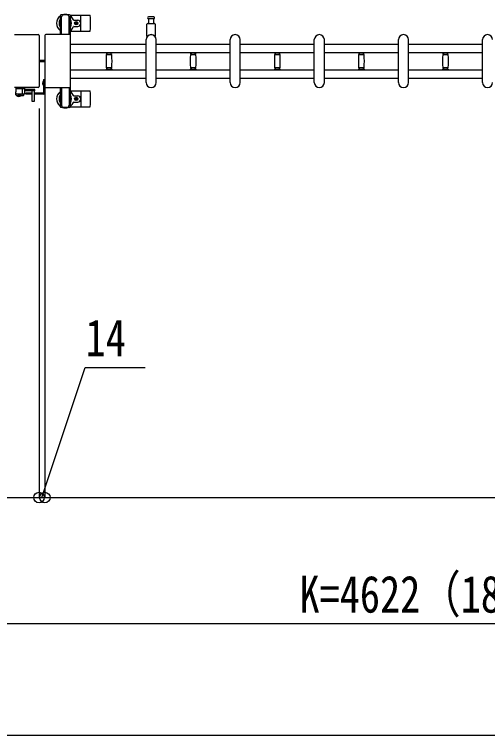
# Model space of a CAD drawing. Units: millimetres, scale not verified. Extents: x -16820 to 16820, y -11880 to 11880.
# Drawn here: x -6283 to -5158, y 7815 to 9530 of the extents above; entities that cross this region are included whole.
import ezdxf
from ezdxf.enums import TextEntityAlignment as Align

# ---------------------------------------------------------------- set-up
doc = ezdxf.new("R2010")
doc.units = ezdxf.units.MM
doc.header["$LTSCALE"] = 50
for name, color, linetype in [('0-3_YKK_13', 4, 'Continuous'), ('0-4_YKK_A1', 4, 'Continuous'), ('0-5_YKK_D', 6, 'Continuous')]:
    doc.layers.add(name, color=color, linetype=linetype)
doc.styles.add('ＭＳ ゴシック', font='')
doc.styles.get('ＭＳ ゴシック').set_extended_font_data('MS Gothic')

msp = doc.modelspace()

# ---------------------------------------------------------------- linework, layer by layer
at = {"layer": '0-3_YKK_13'}
for p, q in [((-6172.72, 9520.71), (-6171.92, 9520.71)), ((-6172.72, 9510.19), (-6172.72, 9520.71)), ((-6151.62, 9529.01), (-6172.22, 9529.01)), ((-6171.92, 9507.21), (-6171.92, 9524.21)), ((-6170.92, 9482.01), (-6170.92, 9524.01)), ((-6152.92, 9524.21), (-6149.62, 9524.21)), ((-6152.92, 9482.01), (-6152.92, 9524.01)), ((-6151.92, 9507.21), (-6151.92, 9524.21)), ((-6151.12, 9520.71), (-6151.92, 9520.71)), ((-6151.12, 9510.19), (-6151.12, 9520.71)), ((-6149.89, 9528.01), (-6103.82, 9528.01)), ((-6149.62, 9524.21), (-6149.62, 9527.01)), ((-6124.92, 9492.01), (-6124.92, 9526.01)), ((-5964.17, 9520.01), (-5951.67, 9520.01)), ((-5963.42, 9508.51), (-5963.42, 9520.01)), ((-5952.42, 9520.01), (-5952.42, 9508.51)), ((-6171.12, 9504.21), (-6172.72, 9510.19)), ((-6171.12, 9504.21), (-6170.92, 9504.21)), ((-6152.72, 9504.21), (-6152.92, 9504.21)), ((-6152.72, 9504.21), (-6151.12, 9510.19)), ((-6141.63, 9516.51), (-6132.42, 9516.51)), ((-6141.63, 9501.51), (-6132.42, 9501.51)), ((-6137.24, 9509.45), (-6138.12, 9509.45)), ((-6134.6, 9508.57), (-6133.72, 9508.57)), ((-5967.92, 9478.68), (-5967.92, 9506.51)), ((-5965.92, 9508.51), (-5949.92, 9508.51)), ((-5947.92, 9506.51), (-5947.92, 9478.68)), ((-6149.92, 9490.01), (-6103.82, 9490.01)), ((-6282.92, 9482.01), (-6226.42, 9482.01)), ((-6282.92, 9482.01), (-6282.92, 9482.01)), ((-6226.42, 9482.01), (-6226.42, 9482.01)), ((-6223.92, 9479.51), (-6223.92, 9358.5)), ((-6223.92, 9479.51), (-6223.92, 9479.51)), ((-6210.92, 9479.51), (-6210.92, 9358.5)), ((-6210.92, 9479.51), (-6210.92, 9479.51)), ((-6151.92, 9482.01), (-6208.42, 9482.01)), ((-6208.42, 9482.01), (-6208.42, 9482.01)), ((-6151.92, 9482.01), (-6151.92, 9482.01)), ((-6149.42, 9358.5), (-6149.42, 9479.51)), ((-6149.42, 9479.51), (-6149.42, 9479.51)), ((-5969.92, 9368.01), (-5969.92, 9470.01)), ((-5945.92, 9368.01), (-5945.92, 9470.01)), ((-5769.92, 9368.01), (-5769.92, 9470.01)), ((-5745.92, 9368.01), (-5745.92, 9470.01)), ((-5569.92, 9368.01), (-5569.92, 9470.01)), ((-5545.92, 9368.01), (-5545.92, 9470.01)), ((-5369.92, 9368.01), (-5369.92, 9470.01)), ((-5345.92, 9368.01), (-5345.92, 9470.01)), ((-5169.92, 9368.01), (-5169.92, 9470.01)), ((-6064.92, 9439.61), (-6064.92, 9438.31)), ((-6064.92, 9439.61), (-6057.92, 9439.61)), ((-6057.92, 9438.01), (-6064.62, 9438.01)), ((-6064.14, 9435.01), (-6051.7, 9435.01)), ((-6062.92, 9438.01), (-6062.92, 9435.01)), ((-6057.92, 9439.61), (-6050.92, 9439.61)), ((-6051.22, 9438.01), (-6057.92, 9438.01)), ((-6052.92, 9435.01), (-6052.92, 9438.01)), ((-6050.92, 9438.31), (-6050.92, 9439.61)), ((-5864.92, 9439.61), (-5864.92, 9438.31)), ((-5864.92, 9439.61), (-5857.92, 9439.61)), ((-5857.92, 9438.01), (-5864.62, 9438.01)), ((-5864.14, 9435.01), (-5851.7, 9435.01)), ((-5862.92, 9438.01), (-5862.92, 9435.01)), ((-5857.92, 9439.61), (-5850.92, 9439.61)), ((-5851.22, 9438.01), (-5857.92, 9438.01)), ((-5852.92, 9435.01), (-5852.92, 9438.01)), ((-5850.92, 9438.31), (-5850.92, 9439.61)), ((-5664.92, 9439.61), (-5664.92, 9438.31)), ((-5664.92, 9439.61), (-5657.92, 9439.61)), ((-5657.92, 9438.01), (-5664.62, 9438.01)), ((-5664.14, 9435.01), (-5651.7, 9435.01)), ((-5662.92, 9438.01), (-5662.92, 9435.01)), ((-5657.92, 9439.61), (-5650.92, 9439.61)), ((-5651.22, 9438.01), (-5657.92, 9438.01)), ((-5652.92, 9435.01), (-5652.92, 9438.01)), ((-5650.92, 9438.31), (-5650.92, 9439.61)), ((-5464.92, 9439.61), (-5464.92, 9438.31)), ((-5464.92, 9439.61), (-5457.92, 9439.61)), ((-5457.92, 9438.01), (-5464.62, 9438.01)), ((-5464.14, 9435.01), (-5451.7, 9435.01)), ((-5462.92, 9438.01), (-5462.92, 9435.01)), ((-5457.92, 9439.61), (-5450.92, 9439.61)), ((-5451.22, 9438.01), (-5457.92, 9438.01)), ((-5452.92, 9435.01), (-5452.92, 9438.01)), ((-5450.92, 9438.31), (-5450.92, 9439.61)), ((-5264.92, 9439.61), (-5264.92, 9438.31)), ((-5264.92, 9439.61), (-5257.92, 9439.61)), ((-5257.92, 9438.01), (-5264.62, 9438.01)), ((-5264.14, 9435.01), (-5251.7, 9435.01)), ((-5262.92, 9438.01), (-5262.92, 9435.01)), ((-5257.92, 9439.61), (-5250.92, 9439.61)), ((-5251.22, 9438.01), (-5257.92, 9438.01)), ((-5252.92, 9435.01), (-5252.92, 9438.01)), ((-5250.92, 9438.31), (-5250.92, 9439.61)), ((-6210.92, 9420.51), (-6223.92, 9420.51)), ((-6210.92, 9417.51), (-6223.92, 9417.51)), ((-6064.92, 9399.71), (-6064.92, 9398.41)), ((-6064.92, 9398.41), (-6057.92, 9398.41)), ((-6064.62, 9400.01), (-6051.22, 9400.01)), ((-6057.92, 9403.01), (-6064.14, 9403.01)), ((-6062.92, 9403.01), (-6062.92, 9400.01)), ((-6051.7, 9403.01), (-6057.92, 9403.01)), ((-6057.92, 9398.41), (-6050.92, 9398.41)), ((-6052.92, 9400.01), (-6052.92, 9403.01)), ((-6050.92, 9398.41), (-6050.92, 9399.71)), ((-5864.92, 9399.71), (-5864.92, 9398.41)), ((-5864.92, 9398.41), (-5857.92, 9398.41)), ((-5864.62, 9400.01), (-5851.22, 9400.01)), ((-5857.92, 9403.01), (-5864.14, 9403.01)), ((-5862.92, 9403.01), (-5862.92, 9400.01)), ((-5851.7, 9403.01), (-5857.92, 9403.01)), ((-5857.92, 9398.41), (-5850.92, 9398.41)), ((-5852.92, 9400.01), (-5852.92, 9403.01)), ((-5850.92, 9398.41), (-5850.92, 9399.71)), ((-5664.92, 9399.71), (-5664.92, 9398.41)), ((-5664.92, 9398.41), (-5657.92, 9398.41)), ((-5664.62, 9400.01), (-5651.22, 9400.01)), ((-5657.92, 9403.01), (-5664.14, 9403.01)), ((-5662.92, 9403.01), (-5662.92, 9400.01)), ((-5651.7, 9403.01), (-5657.92, 9403.01)), ((-5657.92, 9398.41), (-5650.92, 9398.41)), ((-5652.92, 9400.01), (-5652.92, 9403.01)), ((-5650.92, 9398.41), (-5650.92, 9399.71)), ((-5464.92, 9399.71), (-5464.92, 9398.41)), ((-5464.92, 9398.41), (-5457.92, 9398.41)), ((-5464.62, 9400.01), (-5451.22, 9400.01)), ((-5457.92, 9403.01), (-5464.14, 9403.01)), ((-5462.92, 9403.01), (-5462.92, 9400.01)), ((-5451.7, 9403.01), (-5457.92, 9403.01)), ((-5457.92, 9398.41), (-5450.92, 9398.41)), ((-5452.92, 9400.01), (-5452.92, 9403.01)), ((-5450.92, 9398.41), (-5450.92, 9399.71)), ((-5264.92, 9399.71), (-5264.92, 9398.41)), ((-5264.92, 9398.41), (-5257.92, 9398.41)), ((-5264.62, 9400.01), (-5251.22, 9400.01)), ((-5257.92, 9403.01), (-5264.14, 9403.01)), ((-5262.92, 9403.01), (-5262.92, 9400.01)), ((-5251.7, 9403.01), (-5257.92, 9403.01)), ((-5257.92, 9398.41), (-5250.92, 9398.41)), ((-5252.92, 9400.01), (-5252.92, 9403.01)), ((-5250.92, 9398.41), (-5250.92, 9399.71)), ((-6213.93, 9372.41), (-6213.93, 9360.61)), ((-6213.42, 9372.41), (-6213.93, 9372.41)), ((-6213.42, 9375.01), (-6210.42, 9375.01)), ((-6213.42, 9375.01), (-6213.42, 9344.01)), ((-6213.42, 9372.41), (-6213.42, 9360.61)), ((-6210.42, 9375.01), (-6210.42, 9344.01)), ((-6226.42, 9356.01), (-6282.92, 9356.01)), ((-6282.92, 9356.01), (-6282.92, 9356.01)), ((-6279.42, 9353.52), (-6279.82, 9346.02)), ((-6279.66, 9356.05), (-6279.81, 9353.52)), ((-6279.81, 9353.52), (-6278.82, 9353.52)), ((-6258.21, 9353.52), (-6279.42, 9353.52)), ((-6278.66, 9356.52), (-6279.16, 9356.52)), ((-6278.82, 9353.52), (-6257.81, 9353.52)), ((-6264.92, 9356.52), (-6278.66, 9356.52)), ((-6264.67, 9356.52), (-6264.92, 9356.52)), ((-6264.82, 9353.52), (-6264.82, 9342.03)), ((-6264.7, 9356.05), (-6264.61, 9353.52)), ((-6258.72, 9356.52), (-6264.67, 9356.52)), ((-6258.47, 9356.52), (-6258.72, 9356.52)), ((-6257.82, 9346.02), (-6258.21, 9353.52)), ((-6257.85, 9353.02), (-6258.18, 9353.02)), ((-6234.22, 9351.52), (-6258.13, 9351.52)), ((-6257.81, 9353.52), (-6257.97, 9356.05)), ((-6234.22, 9348.52), (-6257.97, 9348.52)), ((-6257.85, 9353.02), (-6257.81, 9353.52)), ((-6241.32, 9348.52), (-6241.32, 9324.02)), ((-6235.32, 9348.37), (-6241.32, 9348.37)), ((-6235.32, 9324.02), (-6235.32, 9348.52)), ((-6234.22, 9348.52), (-6234.22, 9351.52)), ((-6226.42, 9356.01), (-6226.42, 9356.01)), ((-6223.92, 9358.5), (-6223.92, 9358.5)), ((-6213.42, 9360.61), (-6213.93, 9360.61)), ((-6210.92, 9358.5), (-6210.92, 9358.5)), ((-6208.42, 9356.01), (-6151.92, 9356.01)), ((-6208.42, 9356.01), (-6208.42, 9356.01)), ((-6170.92, 9356.01), (-6170.92, 9314.01)), ((-6152.92, 9356.01), (-6152.92, 9314.01)), ((-6151.92, 9356.01), (-6151.92, 9356.01)), ((-6149.92, 9348.01), (-6103.82, 9348.01)), ((-6149.42, 9358.5), (-6149.42, 9358.5)), ((-6279.42, 9338.46), (-6279.82, 9346.02)), ((-6278.63, 9341.52), (-6259, 9341.52)), ((-6278.42, 9337.52), (-6261.48, 9337.52)), ((-6277.57, 9337.52), (-6270.82, 9337.52)), ((-6277.57, 9337.52), (-6277.57, 9337.01)), ((-6277.57, 9337.01), (-6270.82, 9337.01)), ((-6268.07, 9337.52), (-6274.82, 9337.52)), ((-6268.07, 9337.01), (-6274.82, 9337.01)), ((-6268.07, 9337.52), (-6268.07, 9337.01)), ((-6265.49, 9341.52), (-6265.49, 9338.05)), ((-6260.48, 9338.46), (-6260.32, 9341.52)), ((-6258, 9342.46), (-6257.82, 9346.02)), ((-6241.32, 9343.01), (-6255.42, 9343.01)), ((-6255.42, 9340.01), (-6255.42, 9343.01)), ((-6241.32, 9340.01), (-6255.42, 9340.01)), ((-6241.92, 9343.01), (-6241.92, 9340.01)), ((-6214.42, 9343.01), (-6235.32, 9343.01)), ((-6214.42, 9340.01), (-6235.32, 9340.01)), ((-6234.92, 9343.01), (-6234.92, 9340.01)), ((-6171.12, 9333.81), (-6172.72, 9327.82)), ((-6171.92, 9330.81), (-6171.92, 9313.81)), ((-6171.12, 9333.81), (-6170.92, 9333.81)), ((-6152.72, 9333.81), (-6152.92, 9333.81)), ((-6152.72, 9333.81), (-6151.12, 9327.82)), ((-6151.92, 9330.81), (-6151.92, 9313.81)), ((-6141.63, 9336.51), (-6132.42, 9336.51)), ((-6124.92, 9346.01), (-6124.92, 9312.01)), ((-6241.32, 9324.02), (-6240.82, 9323.52)), ((-6241.32, 9324.02), (-6235.32, 9324.02)), ((-6240.82, 9323.52), (-6235.82, 9323.52)), ((-6235.82, 9323.52), (-6235.32, 9324.02)), ((-6172.72, 9327.82), (-6172.72, 9317.31)), ((-6172.72, 9317.31), (-6171.92, 9317.31)), ((-6152.92, 9313.81), (-6149.62, 9313.81)), ((-6151.12, 9317.31), (-6151.92, 9317.31)), ((-6151.12, 9327.82), (-6151.12, 9317.31)), ((-6149.62, 9313.81), (-6149.62, 9311.01)), ((-6141.63, 9321.51), (-6132.42, 9321.51)), ((-6137.24, 9328.57), (-6138.12, 9328.57)), ((-6134.6, 9329.45), (-6133.72, 9329.45)), ((-6151.62, 9309.01), (-6172.22, 9309.01)), ((-6149.89, 9310.01), (-6103.82, 9310.01))]:
    msp.add_line(p, q, dxfattribs=at)
for points in [[(-6174.22, 9527.01), (-6174.22, 9524.21), (-6170.92, 9524.21)], [(-5951.67, 9524.01), (-5957.92, 9524.01), (-5964.17, 9524.01)], [(-6138.12, 9509.45), (-6138.12, 9508.57), (-6137.24, 9508.57)], [(-6135.48, 9510.33), (-6135.48, 9511.21), (-6136.36, 9511.21), (-6136.36, 9510.33)], [(-6136.36, 9507.69), (-6136.36, 9506.81), (-6135.48, 9506.81), (-6135.48, 9507.69)], [(-6133.72, 9508.57), (-6133.72, 9509.45), (-6134.6, 9509.45)], [(-6216.03, 9369.01), (-6213.25, 9367.65), (-6212.64, 9366.51)], [(-6216.03, 9364.01), (-6213.25, 9365.36), (-6212.64, 9366.51)], [(-6258.16, 9352.52), (-6257.88, 9352.52), (-6257.85, 9353.02)], [(-6274.97, 9335.37), (-6273.96, 9337.43), (-6272.82, 9338.04)], [(-6270.67, 9335.37), (-6271.67, 9337.43), (-6272.82, 9338.04)], [(-6136.36, 9330.33), (-6136.36, 9331.21), (-6135.48, 9331.21), (-6135.48, 9330.33)], [(-6174.22, 9311.01), (-6174.22, 9313.81), (-6170.92, 9313.81)], [(-6138.12, 9328.57), (-6138.12, 9329.45), (-6137.24, 9329.45)], [(-6135.48, 9327.69), (-6135.48, 9326.81), (-6136.36, 9326.81), (-6136.36, 9327.69)], [(-6133.72, 9329.45), (-6133.72, 9328.57), (-6134.6, 9328.57)]]:
    msp.add_lwpolyline(points, dxfattribs=at)
for centre in [(-6135.92, 9509.01), (-6135.92, 9329.01)]:
    msp.add_circle(centre, 4, dxfattribs=at)
for centre, radius, start, end in [((-6161.92, 9509.01), 21, 125.85347, 235.1501), ((-6172.22, 9527.01), 2, 90, 180), ((-6165.92, 9524.01), 5, 90, 180), ((-6161.92, 9509.01), 21, 72.24721, 107.75279), ((-6157.92, 9524.01), 5, 0, 90), ((-6151.62, 9527.01), 2, 0, 90), ((-6161.92, 9509.01), 21, 22.72842, 54.14653), ((-6103.82, 9527.01), 1, 5.73917, 90), ((-6282.92, 9509.01), 181, 354.26083, 5.73917), ((-5964.17, 9522.01), 2, 90, 180), ((-5964.17, 9522.01), 2, 180, 270), ((-5951.67, 9522.01), 2, 0, 90), ((-5951.67, 9522.01), 2, 270, 0), ((-6161.92, 9509.01), 15, 143.1301, 216.8699), ((-6161.92, 9509.01), 15, 323.1301, 36.8699), ((-6141.63, 9517.51), 1, 202.72842, 270), ((-6141.63, 9500.51), 1, 90, 157.27158), ((-6137.24, 9510.33), 0.88, 270, 0), ((-6137.24, 9507.69), 0.88, 0, 90), ((-6134.6, 9510.33), 0.88, 180, 270), ((-6134.6, 9507.69), 0.88, 90, 180), ((-6132.42, 9509.01), 7.5, 270, 90), ((-5965.92, 9506.51), 2, 90, 180), ((-5949.92, 9506.51), 2, 0, 90), ((-6161.92, 9509.01), 21, 304.8499, 337.27158), ((-6103.82, 9491.01), 1, 270, 354.26083), ((-5957.92, 9470.01), 12, 0, 180), ((-5966.92, 9478.68), 1, 180, 316.0544), ((-5957.92, 9470.01), 11.5, 43.94553, 136.0544), ((-5948.92, 9478.68), 1, 223.94553, 0), ((-5757.92, 9470.01), 12, 0, 180), ((-5557.92, 9470.01), 12, 0, 180), ((-5357.92, 9470.01), 12, 0, 180), ((-5157.92, 9470.01), 12, 0, 180), ((-6064.62, 9438.31), 0.3, 180, 270), ((-5808.92, 9419.01), 256, 176.47982, 183.52018), ((-6064.14, 9434.71), 0.3, 90, 176.47982), ((-6051.7, 9434.71), 0.3, 3.52018, 90), ((-6306.92, 9419.01), 256, 356.47982, 3.52018), ((-6051.22, 9438.31), 0.3, 270, 0), ((-5864.62, 9438.31), 0.3, 180, 270), ((-5608.92, 9419.01), 256, 176.47982, 183.52018), ((-5864.14, 9434.71), 0.3, 90, 176.47982), ((-5851.7, 9434.71), 0.3, 3.52018, 90), ((-6106.92, 9419.01), 256, 356.47982, 3.52018), ((-5851.22, 9438.31), 0.3, 270, 0), ((-5664.62, 9438.31), 0.3, 180, 270), ((-5408.92, 9419.01), 256, 176.47982, 183.52018), ((-5664.14, 9434.71), 0.3, 90, 176.47982), ((-5651.7, 9434.71), 0.3, 3.52018, 90), ((-5906.92, 9419.01), 256, 356.47982, 3.52018), ((-5651.22, 9438.31), 0.3, 270, 0), ((-5464.62, 9438.31), 0.3, 180, 270), ((-5208.92, 9419.01), 256, 176.47982, 183.52018), ((-5464.14, 9434.71), 0.3, 90, 176.47982), ((-5451.7, 9434.71), 0.3, 3.52018, 90), ((-5706.92, 9419.01), 256, 356.47982, 3.52018), ((-5451.22, 9438.31), 0.3, 270, 0), ((-5264.62, 9438.31), 0.3, 180, 270), ((-5008.92, 9419.01), 256, 176.47982, 183.52018), ((-5264.14, 9434.71), 0.3, 90, 176.47982), ((-5251.7, 9434.71), 0.3, 3.52018, 90), ((-5506.92, 9419.01), 256, 356.47982, 3.52018), ((-5251.22, 9438.31), 0.3, 270, 0), ((-6064.62, 9399.71), 0.3, 90, 180), ((-6064.14, 9403.31), 0.3, 183.52018, 270), ((-6051.7, 9403.31), 0.3, 270, 356.47982), ((-6051.22, 9399.71), 0.3, 0, 90), ((-5864.62, 9399.71), 0.3, 90, 180), ((-5864.14, 9403.31), 0.3, 183.52018, 270), ((-5851.7, 9403.31), 0.3, 270, 356.47982), ((-5851.22, 9399.71), 0.3, 0, 90), ((-5664.62, 9399.71), 0.3, 90, 180), ((-5664.14, 9403.31), 0.3, 183.52018, 270), ((-5651.7, 9403.31), 0.3, 270, 356.47982), ((-5651.22, 9399.71), 0.3, 0, 90), ((-5464.62, 9399.71), 0.3, 90, 180), ((-5464.14, 9403.31), 0.3, 183.52018, 270), ((-5451.7, 9403.31), 0.3, 270, 356.47982), ((-5451.22, 9399.71), 0.3, 0, 90), ((-5264.62, 9399.71), 0.3, 90, 180), ((-5264.14, 9403.31), 0.3, 183.52018, 270), ((-5251.7, 9403.31), 0.3, 270, 356.47982), ((-5251.22, 9399.71), 0.3, 0, 90), ((-6208.19, 9366.51), 8.23, 134.2189, 225.7811), ((-5957.92, 9368.01), 12, 180, 0), ((-5757.92, 9368.01), 12, 180, 0), ((-5557.92, 9368.01), 12, 180, 0), ((-5357.92, 9368.01), 12, 180, 0), ((-5157.92, 9368.01), 12, 180, 0), ((-6279.16, 9356.02), 0.5, 90, 176.5), ((-6258.47, 9356.02), 0.5, 3.5, 90), ((-6103.82, 9347.01), 1, 5.73917, 90), ((-6282.92, 9329.01), 181, 354.26083, 5.73917), ((-6278.63, 9342.52), 1, 183, 270), ((-6278.42, 9338.52), 1, 183, 270), ((-6272.82, 9341.68), 6.66, 224.51496, 315.48504), ((-6261.48, 9338.52), 1, 270, 357), ((-6259, 9342.52), 1, 270, 357), ((-6214.42, 9344.01), 1, 270, 0), ((-6214.42, 9344.01), 4, 270, 0), ((-6161.92, 9329.01), 21, 124.8499, 234.14653), ((-6161.92, 9329.01), 15, 143.1301, 216.8699), ((-6161.92, 9329.01), 21, 22.72842, 55.1501), ((-6161.92, 9329.01), 15, 323.1301, 36.8699), ((-6141.63, 9337.51), 1, 202.72842, 270), ((-6137.24, 9330.33), 0.88, 270, 0), ((-6134.6, 9330.33), 0.88, 180, 270), ((-6132.42, 9329.01), 7.5, 270, 90), ((-6165.92, 9314.01), 5, 180, 270), ((-6157.92, 9314.01), 5, 270, 0), ((-6161.92, 9329.01), 21, 305.85347, 337.27158), ((-6141.63, 9320.51), 1, 90, 157.27158), ((-6137.24, 9327.69), 0.88, 0, 90), ((-6134.6, 9327.69), 0.88, 90, 180), ((-6172.22, 9311.01), 2, 180, 270), ((-6161.92, 9329.01), 21, 252.24721, 287.75279), ((-6151.62, 9311.01), 2, 270, 0), ((-6103.82, 9311.01), 1, 270, 354.26083)]:
    msp.add_arc(centre, radius, start, end, dxfattribs=at)
for centre, major_axis, ratio, start_param, end_param in [((-6226.42, 9479.5), (-1.77, -1.77), 0.997169, 2.358058, 3.9251274), ((-6208.42, 9479.5), (1.77, -1.77), 0.997169, 2.358058, 3.9251274), ((-6151.92, 9479.5), (-1.77, -1.77), 0.997169, 2.358058, 3.9251274), ((-6264.99, 9356.02), (0, -0.5), 0.57735, 1.6318829, 3.1415927), ((-6226.42, 9358.51), (1.77, -1.77), 0.997169, 5.4996506, 7.06672), ((-6208.42, 9358.51), (-1.77, -1.77), 0.997169, 5.4996506, 7.06672), ((-6151.92, 9358.51), (1.77, -1.77), 0.997169, 5.4996506, 7.06672)]:
    msp.add_ellipse(centre, major_axis=major_axis, ratio=ratio, start_param=start_param, end_param=end_param, dxfattribs=at)
at = {"layer": '0-4_YKK_A1'}
for p, q in [((-6173.92, 9524.01), (-6173.92, 9482.01)), ((-6171.92, 9524.01), (-6173.92, 9524.01)), ((-6149.92, 9524.01), (-6151.92, 9524.01)), ((-6149.92, 9481.01), (-6149.92, 9524.01)), ((-6149.42, 9459.51), (-5969.92, 9459.51)), ((-5945.92, 9459.51), (-5769.92, 9459.51)), ((-5745.92, 9459.51), (-5569.92, 9459.51)), ((-5545.92, 9459.51), (-5369.92, 9459.51)), ((-5345.92, 9459.51), (-5169.92, 9459.51)), ((-6149.42, 9439.51), (-5969.92, 9439.51)), ((-5945.92, 9439.51), (-5769.92, 9439.51)), ((-5745.92, 9439.51), (-5569.92, 9439.51)), ((-5545.92, 9439.51), (-5369.92, 9439.51)), ((-5345.92, 9439.51), (-5169.92, 9439.51)), ((-6149.42, 9398.51), (-5969.92, 9398.51)), ((-5945.92, 9398.51), (-5769.92, 9398.51)), ((-5745.92, 9398.51), (-5569.92, 9398.51)), ((-5545.92, 9398.51), (-5369.92, 9398.51)), ((-5345.92, 9398.51), (-5169.92, 9398.51)), ((-6149.42, 9378.51), (-5969.92, 9378.51)), ((-5945.92, 9378.51), (-5769.92, 9378.51)), ((-5745.92, 9378.51), (-5569.92, 9378.51)), ((-5545.92, 9378.51), (-5369.92, 9378.51)), ((-5345.92, 9378.51), (-5169.92, 9378.51)), ((-6173.92, 9356.01), (-6173.92, 9314.01)), ((-6149.92, 9314.01), (-6149.92, 9357.01)), ((-6173.92, 9314.01), (-6170.92, 9314.01)), ((-6152.92, 9314.01), (-6149.92, 9314.01))]:
    msp.add_line(p, q, dxfattribs=at)
at = {"layer": '0-5_YKK_D'}
for p, q in [((-6210.42, 9357.51), (-6210.42, 8380.01)), ((-6224.42, 9306.01), (-6224.42, 8380.01)), ((-6224.42, 9306.01), (-6224.42, 8380.01)), ((-6210.42, 9306.01), (-6210.42, 8380.01)), ((-7121.42, 8381.01), (-6224.42, 8381.01)), ((-6224.42, 8381.01), (-6210.42, 8381.01)), ((-6210.42, 8381.01), (-2513.42, 8381.01)), ((-2513.42, 8081.01), (-7135.42, 8081.01)), ((-2554.92, 7815), (-7080.92, 7815))]:
    msp.add_line(p, q, dxfattribs=at)
msp.add_lwpolyline([(-6217.42, 8381.01), (-6114.46, 8690.01), (-5972.06, 8690.01)], dxfattribs=at)
for centre in [(-6224.42, 8381.01), (-6224.42, 8381.01), (-6210.42, 8381.01), (-6210.42, 8381.01)]:
    msp.add_circle(centre, 12.5, dxfattribs=at)

# ---------------------------------------------------------------- texts
at = {"layer": '0-5_YKK_D', "style": 'ＭＳ ゴシック', "width": 0.8}
for s, p in [('14', (-6113.66, 8690.81)), ('K=4622（180°回転収納時）', (-5605.22, 8081.01))]:
    msp.add_text(s, height=87.98, dxfattribs=at).set_placement(p, align=Align.BOTTOM_LEFT)

doc.saveas('drawing.dxf')
